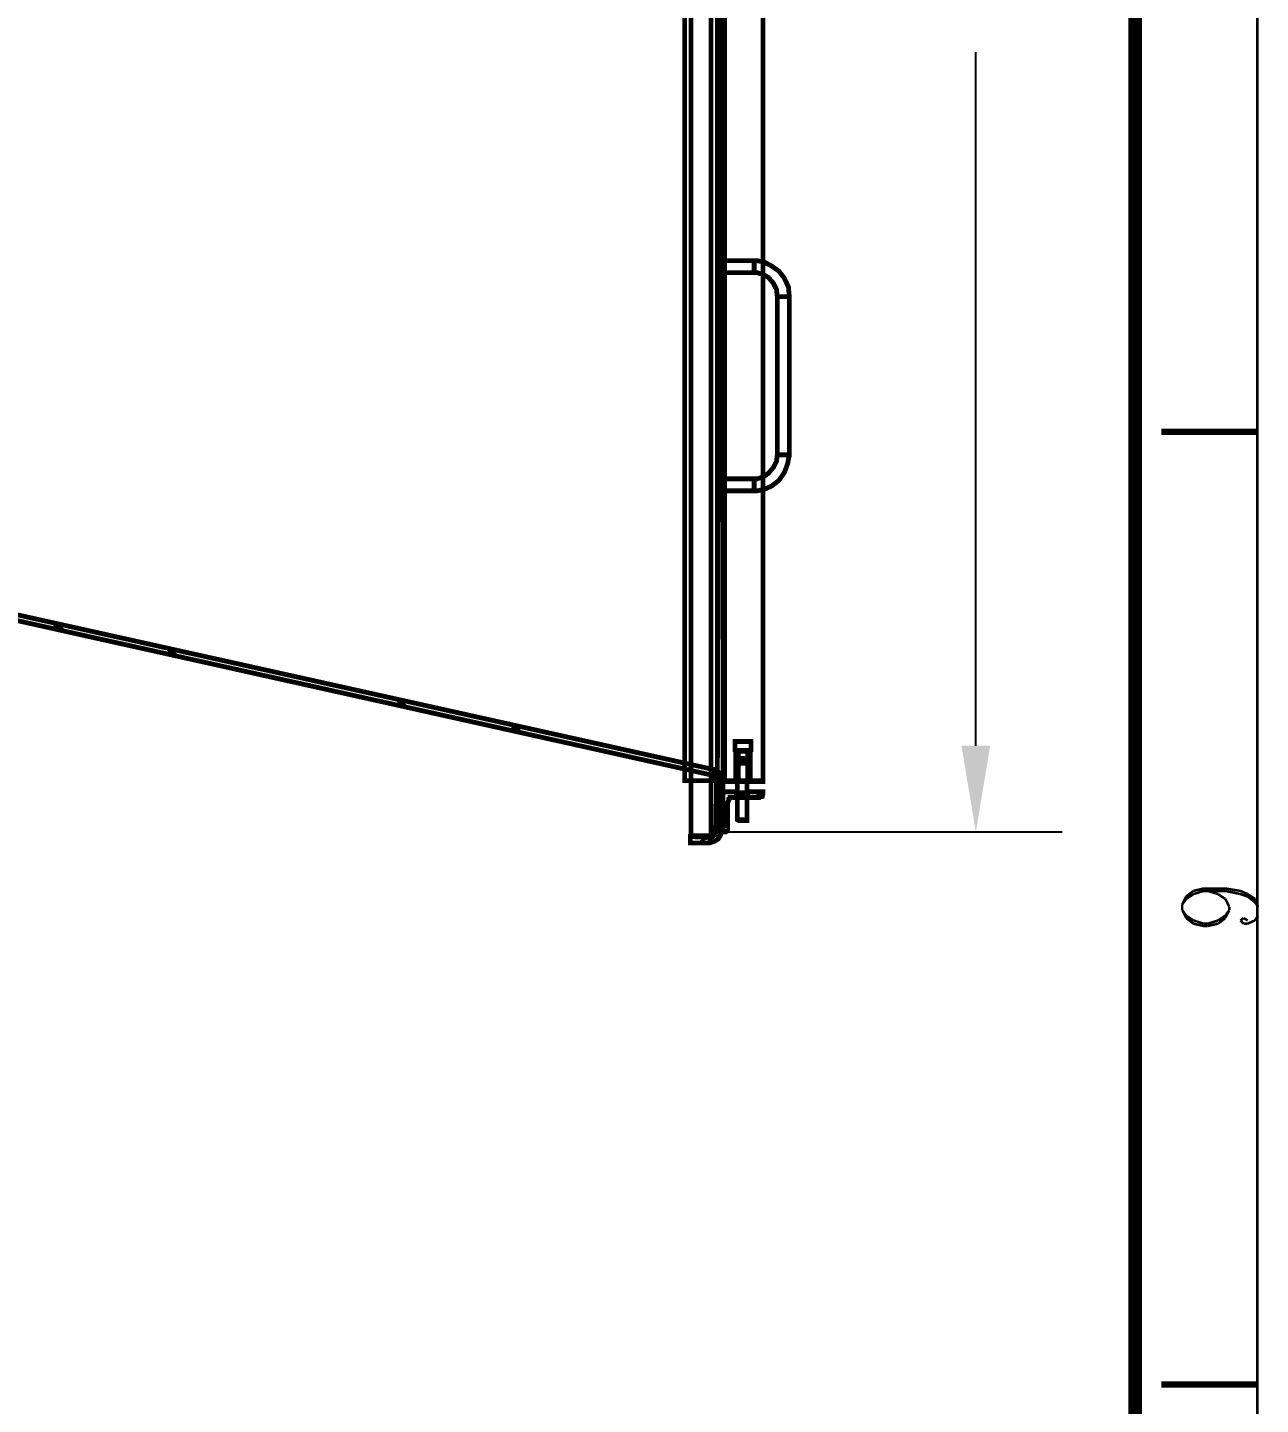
# Model space of a CAD drawing. Extents: x 0.1 to 11.6, y 0.3 to 16.2.
# Drawn here: x 9.004 to 11.577, y 10.212 to 13.085 of the extents above; entities that cross this region are included whole.
import ezdxf

# ---------------------------------------------------------------- set-up
doc = ezdxf.new("R2010")
doc.units = 0
doc.header["$MEASUREMENT"] = 0
doc.dimstyles.get("Standard").update_dxf_attribs({"dimtxt": 0.18, "dimasz": 0.18, "dimexe": 0.18, "dimexo": 0.0625, "dimgap": 0.09, "dimtad": 0, "dimtih": 1, "dimtoh": 1, "dimdec": 4, "dimzin": 0, "dimdsep": 46, "dimtxsty": 'Standard', "dimcen": 0.09, "dimadec": 0, "dimazin": 0, "dimtfac": 1, "dimtdec": 4, "dimtofl": 0, "dimtmove": 0, "dimatfit": 3, "dimfxl": 1, "dimtolj": 1, "dimtzin": 0, "dimarcsym": 0})

# ---------------------------------------------------------------- blocks, each defined once
blk = doc.blocks.new('*D0')
at = {"color": 0, "linetype": 'Continuous', "lineweight": -2, "transparency": 16777216}
for p, q in [((10.4508, 15.0214), (11.1627, 15.0214)), ((10.9827, 14.8414), (10.9827, 13.3939)), ((10.9827, 11.5864), (10.9827, 13.0339)), ((10.4434, 11.4064), (11.1627, 11.4064))]:
    blk.add_line(p, q, dxfattribs=at)
at = {"color": 0, "linetype": 'Continuous', "transparency": 16777216}
for points in [[(10.9527, 14.8414), (11.0127, 14.8414), (10.9827, 15.0214)], [(10.9527, 11.5864), (11.0127, 11.5864), (10.9827, 11.4064)]]:
    blk.add_solid(points, dxfattribs=at)
at = {"layer": 'Defpoints', "color": 0, "linetype": 'Continuous', "transparency": 16777216}
for p in [(10.3883, 15.0214), (10.9827, 15.0214), (10.3809, 11.4064)]:
    blk.add_point(p, dxfattribs=at)
at = {"color": 0, "linetype": 'Continuous', "transparency": 16777216, "insert": (10.9827, 13.2139), "char_height": 0.18, "attachment_point": 5}
blk.add_mtext('\\A1;varA', dxfattribs=at)

msp = doc.modelspace()

# ---------------------------------------------------------------- linework, layer by layer
at = {"color": 0}
for points, const_width in [([(0.155003, 16.22), (11.57, 16.22), (11.57, 0.310004), (0.155003, 0.310004), (0.155003, 16.22)], 0.005208), ([(10.5384, 15.055), (10.5384, 15.0517), (10.4583, 15.0517), (10.4567, 15.05), (10.4567, 11.5133), (10.4583, 11.5133), (10.5384, 11.5133), (10.5384, 11.5117), (10.4583, 11.5117), (10.4567, 11.5117), (10.4567, 11.5133), (10.455, 11.5133), (10.455, 15.05), (10.455, 15.0517), (10.4567, 15.0533), (10.4583, 15.0533), (10.4583, 15.055), (10.5384, 15.055)], 0.01), ([(10.4533, 11.5133), (10.4533, 15.05), (10.4533, 11.5133)], 0.01), ([(10.4583, 11.5133), (10.4583, 15.05), (10.4583, 11.5133)], 0.01), ([(10.52, 12.585), (10.52, 12.5833), (10.52, 12.58), (10.52, 12.5767), (10.52, 12.575), (10.52, 12.5733), (10.52, 12.575), (10.52, 12.5767), (10.52, 12.5783), (10.52, 12.5817), (10.52, 12.5833), (10.52, 12.5866), (10.52, 12.59), (10.52, 12.5933), (10.52, 12.595), (10.52, 12.5967), (10.52, 12.5983), (10.52, 12.5967), (10.52, 12.5933), (10.52, 12.5917), (10.52, 12.5883), (10.52, 12.585)], 0.01), ([(10.5684, 12.1934), (10.57, 12.1934), (10.5733, 12.1934), (10.575, 12.1934), (10.5767, 12.1934), (10.58, 12.1934), (10.585, 12.1934), (10.5866, 12.1934), (10.5883, 12.1934), (10.5917, 12.1934), (10.5933, 12.1934), (10.5933, 12.5233), (10.5917, 12.5233), (10.5883, 12.5233), (10.5866, 12.5233), (10.585, 12.5233), (10.58, 12.5233), (10.5767, 12.5233), (10.575, 12.5233), (10.5733, 12.5233), (10.57, 12.5233), (10.5684, 12.5233), (10.5684, 12.1934)], 0.01), ([(10.52, 12.13), (10.52, 12.1334), (10.52, 12.1367), (10.52, 12.1383), (10.52, 12.1417), (10.52, 12.1433), (10.52, 12.1417), (10.52, 12.14), (10.52, 12.1383), (10.52, 12.135), (10.52, 12.1317), (10.52, 12.1283), (10.52, 12.1267), (10.52, 12.1233), (10.52, 12.1217), (10.52, 12.12), (10.52, 12.1183), (10.52, 12.12), (10.52, 12.1217), (10.52, 12.125), (10.52, 12.1283), (10.52, 12.13)], 0.01), ([(10.4867, 11.51), (10.4867, 11.575), (10.4867, 11.5117), (10.4867, 11.51)], 0.01), ([(10.495, 11.56), (10.4967, 11.56), (10.4967, 11.5583), (10.4983, 11.5583), (10.5, 11.5566), (10.5, 11.555), (10.5, 11.5533), (10.5, 11.5517), (10.4983, 11.5517), (10.4967, 11.55), (10.495, 11.55), (10.4933, 11.55), (10.4933, 11.5517), (10.4933, 11.5533), (10.4916, 11.555), (10.4933, 11.5566), (10.4933, 11.5583), (10.495, 11.5583), (10.495, 11.56)], 0.01), ([(10.4967, 11.55), (10.495, 11.55), (10.4933, 11.55), (10.4933, 11.5517), (10.4916, 11.5533), (10.4916, 11.555), (10.4933, 11.5566), (10.495, 11.5583), (10.4967, 11.5583), (10.4983, 11.5583), (10.5, 11.5566), (10.5017, 11.555), (10.5017, 11.5533), (10.5, 11.5517), (10.5, 11.55), (10.4983, 11.55), (10.4967, 11.55)], 0.01), ([(10.4583, 11.51), (10.4583, 11.5117), (10.4583, 11.51)], 0.01), ([(10.5067, 11.4783), (10.5067, 11.49), (10.5384, 11.49), (10.5384, 11.4867), (10.5384, 11.485), (10.5367, 11.4833), (10.5367, 11.4817), (10.535, 11.4817), (10.535, 11.48), (10.5333, 11.48), (10.5317, 11.4783), (10.53, 11.4783), (10.5067, 11.4783)], 0.01)]:
    msp.add_lwpolyline(points, close=True, dxfattribs=dict(at, const_width=const_width))
for points, const_width in [([(11.315, 16.02), (11.315, 0.516656)], 0.028333), ([(10.43, 11.3983), (10.43, 15.165)], 0.01), ([(10.4434, 15.0517), (10.4434, 11.5117), (10.4533, 11.5117)], 0.01), ([(10.375, 15.04), (10.375, 11.5367)], 0.01), ([(10.3883, 11.5333), (10.3883, 15.04)], 0.01), ([(10.43, 11.5367), (10.43, 11.525), (10.43, 15.04), (10.43, 11.525)], 0.01), ([(10.43, 15.0267), (10.43, 11.5367)], 0.01), ([(10.4567, 11.5133), (10.4583, 11.5133), (10.4583, 15.05), (10.4567, 15.05)], 0.01), ([(10.4583, 11.5133), (10.4583, 15.05)], 0.01), ([(10.5117, 11.5133), (10.5384, 11.5133), (10.5384, 15.05), (10.5117, 15.05)], 0.01), ([(10.4567, 12.86), (10.455, 12.8617)], 0.01), ([(10.4567, 12.6733), (10.455, 12.6767)], 0.01), ([(10.52, 12.5983), (10.4567, 12.5983)], 0.01), ([(10.5384, 12.595), (10.535, 12.5967), (10.5267, 12.5983), (10.52, 12.5983)], 0.01), ([(10.5384, 12.57), (10.55, 12.5633), (10.56, 12.5517), (10.5667, 12.5384), (10.5684, 12.5233), (10.57, 12.5233), (10.5717, 12.5233), (10.5733, 12.5233), (10.5767, 12.5233), (10.58, 12.5233), (10.5833, 12.5233), (10.5866, 12.5233), (10.5883, 12.5233), (10.5917, 12.5233), (10.5933, 12.5233), (10.5917, 12.5433), (10.5833, 12.5617), (10.5717, 12.5767), (10.555, 12.5883), (10.5384, 12.5967)], 0.01), ([(10.4567, 12.5733), (10.52, 12.5733)], 0.01), ([(10.52, 12.5733), (10.5267, 12.5733), (10.5317, 12.5717), (10.5384, 12.57)], 0.01), ([(10.4567, 12.3033), (10.455, 12.305)], 0.01), ([(11.37, 12.2416), (11.57, 12.2416)], 0.013333), ([(10.5684, 12.1934), (10.5667, 12.18), (10.56, 12.1667), (10.55, 12.155), (10.5384, 12.1467), (10.5317, 12.145), (10.5267, 12.1433), (10.52, 12.1433)], 0.01), ([(10.52, 12.1183), (10.5267, 12.1183), (10.535, 12.12), (10.5384, 12.12), (10.5566, 12.1283), (10.5717, 12.14), (10.5833, 12.1567), (10.59, 12.175), (10.5933, 12.1934)], 0.01), ([(10.5684, 12.1934), (10.57, 12.1934), (10.5717, 12.1934), (10.5733, 12.1934), (10.5767, 12.1934), (10.58, 12.1934), (10.5833, 12.1934), (10.5866, 12.1934), (10.5883, 12.1934), (10.5917, 12.1934), (10.5933, 12.1934)], 0.01), ([(10.52, 12.1433), (10.4567, 12.1433)], 0.01), ([(10.4567, 12.1166), (10.455, 12.12)], 0.01), ([(10.4567, 12.1183), (10.52, 12.1183)], 0.01), ([(8.58832, 11.935), (10.4317, 11.525), (10.4333, 11.525), (10.435, 11.5233), (10.4367, 11.5217), (10.4383, 11.52), (10.44, 11.5183), (10.44, 11.5167), (10.44, 11.5133), (10.4417, 11.5133), (10.44, 11.4083), (10.44, 11.4067), (10.4383, 11.405), (10.4367, 11.4017), (10.435, 11.4), (10.435, 11.3983), (10.4333, 11.3967), (10.43, 11.3967), (10.4267, 11.395), (10.3867, 11.3967), (10.3867, 11.3834), (10.4267, 11.3834), (10.4367, 11.3867), (10.445, 11.3917), (10.45, 11.4), (10.4517, 11.4083), (10.4533, 11.5133), (10.4533, 11.5167), (10.4517, 11.5217), (10.45, 11.525), (10.4467, 11.5283), (10.445, 11.5317), (10.4417, 11.5333), (10.4367, 11.5367), (10.435, 11.5367), (8.59, 11.9467)], 0.01), ([(9.07667, 11.8267), (9.06, 11.8417)], 0.01), ([(9.315, 11.7717), (9.29833, 11.7884)], 0.01), ([(10.4567, 11.7467), (10.455, 11.7467)], 0.01), ([(9.79167, 11.6667), (9.77669, 11.6833)], 0.01), ([(10.0317, 11.6133), (10.015, 11.63)], 0.01), ([(10.51, 11.575), (10.5133, 11.5767), (10.5133, 11.595), (10.51, 11.595), (10.5084, 11.595), (10.5067, 11.595), (10.505, 11.595), (10.5033, 11.595), (10.4983, 11.595), (10.495, 11.595), (10.4933, 11.595), (10.49, 11.595), (10.4867, 11.595), (10.485, 11.595), (10.4817, 11.595), (10.48, 11.595), (10.48, 11.5767), (10.4817, 11.575)], 0.01), ([(10.5133, 11.595), (10.5117, 11.595), (10.51, 11.595), (10.5067, 11.595), (10.505, 11.595), (10.5017, 11.595), (10.4983, 11.595), (10.4933, 11.595), (10.4916, 11.595), (10.4867, 11.595), (10.4833, 11.595), (10.4817, 11.595), (10.48, 11.595)], 0.01), ([(10.48, 11.5767), (10.4817, 11.5767), (10.4833, 11.5767), (10.485, 11.5767), (10.49, 11.5767), (10.4933, 11.5767), (10.495, 11.5767), (10.5, 11.5767), (10.5033, 11.5767), (10.505, 11.5767), (10.5084, 11.5767), (10.51, 11.5767), (10.5117, 11.5767), (10.5133, 11.5767)], 0.01), ([(10.5117, 11.5133), (10.5117, 11.575), (10.51, 11.575), (10.5084, 11.575), (10.5067, 11.575), (10.505, 11.575), (10.5017, 11.575), (10.4967, 11.575), (10.4933, 11.575), (10.4916, 11.575), (10.4883, 11.575), (10.485, 11.575), (10.4817, 11.575), (10.4817, 11.5133)], 0.01), ([(10.5067, 11.5117), (10.5067, 11.575)], 0.01), ([(10.5067, 11.575), (10.5067, 11.51), (10.5067, 11.5117)], 0.01), ([(10.4567, 11.56), (10.455, 11.5617)], 0.01), ([(10.4967, 11.5583), (10.4983, 11.5583)], 0.01), ([(10.4967, 11.55), (10.4983, 11.55)], 0.01), ([(10.375, 11.5367), (10.375, 11.5133), (10.3883, 11.5133)], 0.01), ([(10.43, 11.525), (10.43, 11.3983), (10.3883, 11.3983), (10.3883, 11.535)], 0.01), ([(10.44, 11.5167), (10.4383, 11.5183), (10.435, 11.5217), (10.43, 11.525), (10.4333, 11.525)], 0.01), ([(10.4316, 11.5233), (10.435, 11.5367)], 0.01), ([(10.4333, 11.5233), (10.435, 11.5233), (10.4383, 11.5217), (10.4434, 11.52), (10.4467, 11.5183), (10.45, 11.5167), (10.4517, 11.5167), (10.4533, 11.515)], 0.01), ([(10.3883, 11.5133), (10.4533, 11.5133)], 0.01), ([(10.44, 11.5167), (10.4417, 11.515), (10.4434, 11.5117)], 0.01), ([(10.44, 11.405), (10.4417, 11.4067), (10.4434, 11.41), (10.4434, 11.5117)], 0.01), ([(10.4417, 11.5117), (10.4533, 11.5117)], 0.01), ([(10.4533, 11.515), (10.455, 11.5133)], 0.01), ([(10.4533, 11.5133), (10.455, 11.5133), (10.455, 11.49)], 0.01), ([(10.4533, 11.5133), (10.455, 11.5133)], 0.01), ([(10.455, 11.5133), (10.4567, 11.5133)], 0.01), ([(10.485, 11.4783), (10.4833, 11.4783), (10.4783, 11.4783), (10.475, 11.4783), (10.4717, 11.4783), (10.47, 11.4783), (10.47, 11.4767), (10.4667, 11.475), (10.4667, 11.4717), (10.465, 11.4683), (10.465, 11.4667), (10.465, 11.4134), (10.465, 11.4117), (10.465, 11.41), (10.4633, 11.41), (10.4633, 11.4083), (10.4616, 11.4067), (10.46, 11.4067), (10.4583, 11.4067), (10.455, 11.4067), (10.455, 11.49), (10.4833, 11.49), (10.4833, 11.4783)], 0.01), ([(10.4583, 11.5133), (10.4817, 11.5133)], 0.01), ([(10.4583, 11.5117), (10.4583, 11.51)], 0.01), ([(10.4817, 11.5133), (10.5117, 11.5133)], 0.01), ([(10.4833, 11.49), (10.485, 11.49)], 0.01), ([(10.485, 11.5117), (10.485, 11.4316), (10.4883, 11.43), (10.49, 11.43), (10.4916, 11.43), (10.4933, 11.43), (10.495, 11.43), (10.4983, 11.43), (10.5, 11.43), (10.5033, 11.43), (10.505, 11.43), (10.505, 11.4316), (10.505, 11.5117), (10.5033, 11.5133)], 0.01), ([(10.505, 11.49), (10.5067, 11.49)], 0.01), ([(10.535, 11.48), (10.5267, 11.49)], 0.01), ([(10.4867, 11.4883), (10.4883, 11.4883), (10.4916, 11.4883), (10.4933, 11.4883), (10.4967, 11.4883), (10.5, 11.4883), (10.5017, 11.4883), (10.505, 11.4883), (10.5067, 11.4883)], 0.01), ([(10.5067, 11.4783), (10.505, 11.4783), (10.5017, 11.4783), (10.5, 11.4783), (10.4967, 11.4783), (10.4933, 11.4783), (10.4916, 11.4783), (10.4883, 11.4783), (10.4867, 11.4783)], 0.01), ([(10.5067, 11.4783), (10.505, 11.4783)], 0.01), ([(10.485, 11.4316), (10.4867, 11.4316), (10.4883, 11.4316), (10.4916, 11.4316), (10.4933, 11.4316), (10.495, 11.4316), (10.4983, 11.4316), (10.5017, 11.4316), (10.5033, 11.4316), (10.505, 11.4316)], 0.01), ([(10.4383, 11.4067), (10.4383, 11.405), (10.435, 11.4017), (10.43, 11.3983), (10.435, 11.4), (10.4367, 11.4017)], 0.01), ([(10.4533, 11.4067), (10.4517, 11.4067), (10.45, 11.405), (10.4467, 11.4033), (10.4434, 11.4017), (10.4383, 11.4)], 0.01), ([(10.4533, 11.4083), (10.44, 11.4083)], 0.01), ([(10.4533, 11.41), (10.4434, 11.41)], 0.01), ([(10.4517, 11.4067), (10.4533, 11.4083), (10.455, 11.41), (10.455, 11.4117), (10.4517, 11.4117)], 0.01), ([(10.4283, 11.3834), (10.4283, 11.395)], 0.01), ([(11.4217, 11.2717), (11.4134, 11.255)], 0.005208), ([(11.4217, 11.2667), (11.4134, 11.255)], 0.005208), ([(11.4367, 11.2833), (11.4217, 11.2717)], 0.005208), ([(11.4367, 11.2767), (11.4217, 11.2667)], 0.005208), ([(11.4583, 11.2884), (11.4367, 11.2833)], 0.005208), ([(11.4583, 11.2833), (11.4367, 11.2767)], 0.005208), ([(11.5033, 11.2884), (11.4583, 11.2884)], 0.005208), ([(11.5033, 11.2833), (11.4583, 11.2833)], 0.005208), ([(11.4883, 11.2767), (11.4667, 11.2833)], 0.005208), ([(11.5033, 11.2667), (11.4883, 11.2767)], 0.005208), ([(11.535, 11.2833), (11.5033, 11.2884)], 0.005208), ([(11.535, 11.2767), (11.5033, 11.2833)], 0.005208), ([(11.5117, 11.25), (11.5033, 11.2667)], 0.005208), ([(11.55, 11.2767), (11.535, 11.2833)], 0.005208), ([(11.55, 11.2717), (11.535, 11.2767)], 0.005208), ([(11.565, 11.2667), (11.55, 11.2767)], 0.005208), ([(11.565, 11.26), (11.55, 11.2717)], 0.005208), ([(11.5717, 11.25), (11.565, 11.2667)], 0.005208), ([(11.4134, 11.255), (11.4134, 11.2433)], 0.005208), ([(11.4134, 11.2433), (11.4217, 11.2267)], 0.005208), ([(11.4134, 11.2433), (11.4217, 11.2317)], 0.005208), ([(11.5033, 11.2267), (11.5117, 11.2433)], 0.005208), ([(11.5033, 11.2317), (11.5117, 11.2433)], 0.005208), ([(11.5117, 11.2433), (11.5117, 11.25)], 0.005208), ([(11.5717, 11.25), (11.565, 11.26)], 0.005208), ([(11.4217, 11.2317), (11.4367, 11.2217)], 0.005208), ([(11.4217, 11.2267), (11.4367, 11.215)], 0.005208), ([(11.4367, 11.2217), (11.4583, 11.215)], 0.005208), ([(11.4367, 11.215), (11.4583, 11.21)], 0.005208), ([(11.4583, 11.215), (11.4667, 11.215)], 0.005208), ([(11.4583, 11.21), (11.4667, 11.21)], 0.005208), ([(11.4667, 11.215), (11.4883, 11.2217)], 0.005208), ([(11.4667, 11.21), (11.4883, 11.215)], 0.005208), ([(11.4883, 11.2217), (11.5033, 11.2317)], 0.005208), ([(11.4883, 11.215), (11.5033, 11.2267)], 0.005208), ([(11.5417, 11.2267), (11.535, 11.2217)], 0.005208), ([(11.535, 11.2217), (11.5417, 11.215)], 0.005208), ([(11.55, 11.2217), (11.5417, 11.2267)], 0.005208), ([(11.5417, 11.215), (11.55, 11.215)], 0.005208), ([(11.55, 11.215), (11.565, 11.2217)], 0.005208), ([(11.565, 11.2217), (11.5717, 11.2317)], 0.005208), ([(11.37, 10.2533), (11.57, 10.2533)], 0.013333)]:
    msp.add_lwpolyline(points, dxfattribs=dict(at, const_width=const_width))

# ---------------------------------------------------------------- dimensions: what is measured, and where the dimension line sits
at = {"linetype": 'Continuous'}
dim = msp.add_linear_dim(base=(10.982699, 15.021448), p1=(10.380862, 11.406382), p2=(10.3883, 15.021448), angle=90, text='varA', dimstyle='Standard', dxfattribs=at)
dim.commit()
dim.dimension.update_dxf_attribs({"geometry": '*D0', "text_midpoint": (10.982699, 13.213915)})

doc.saveas('drawing.dxf')
